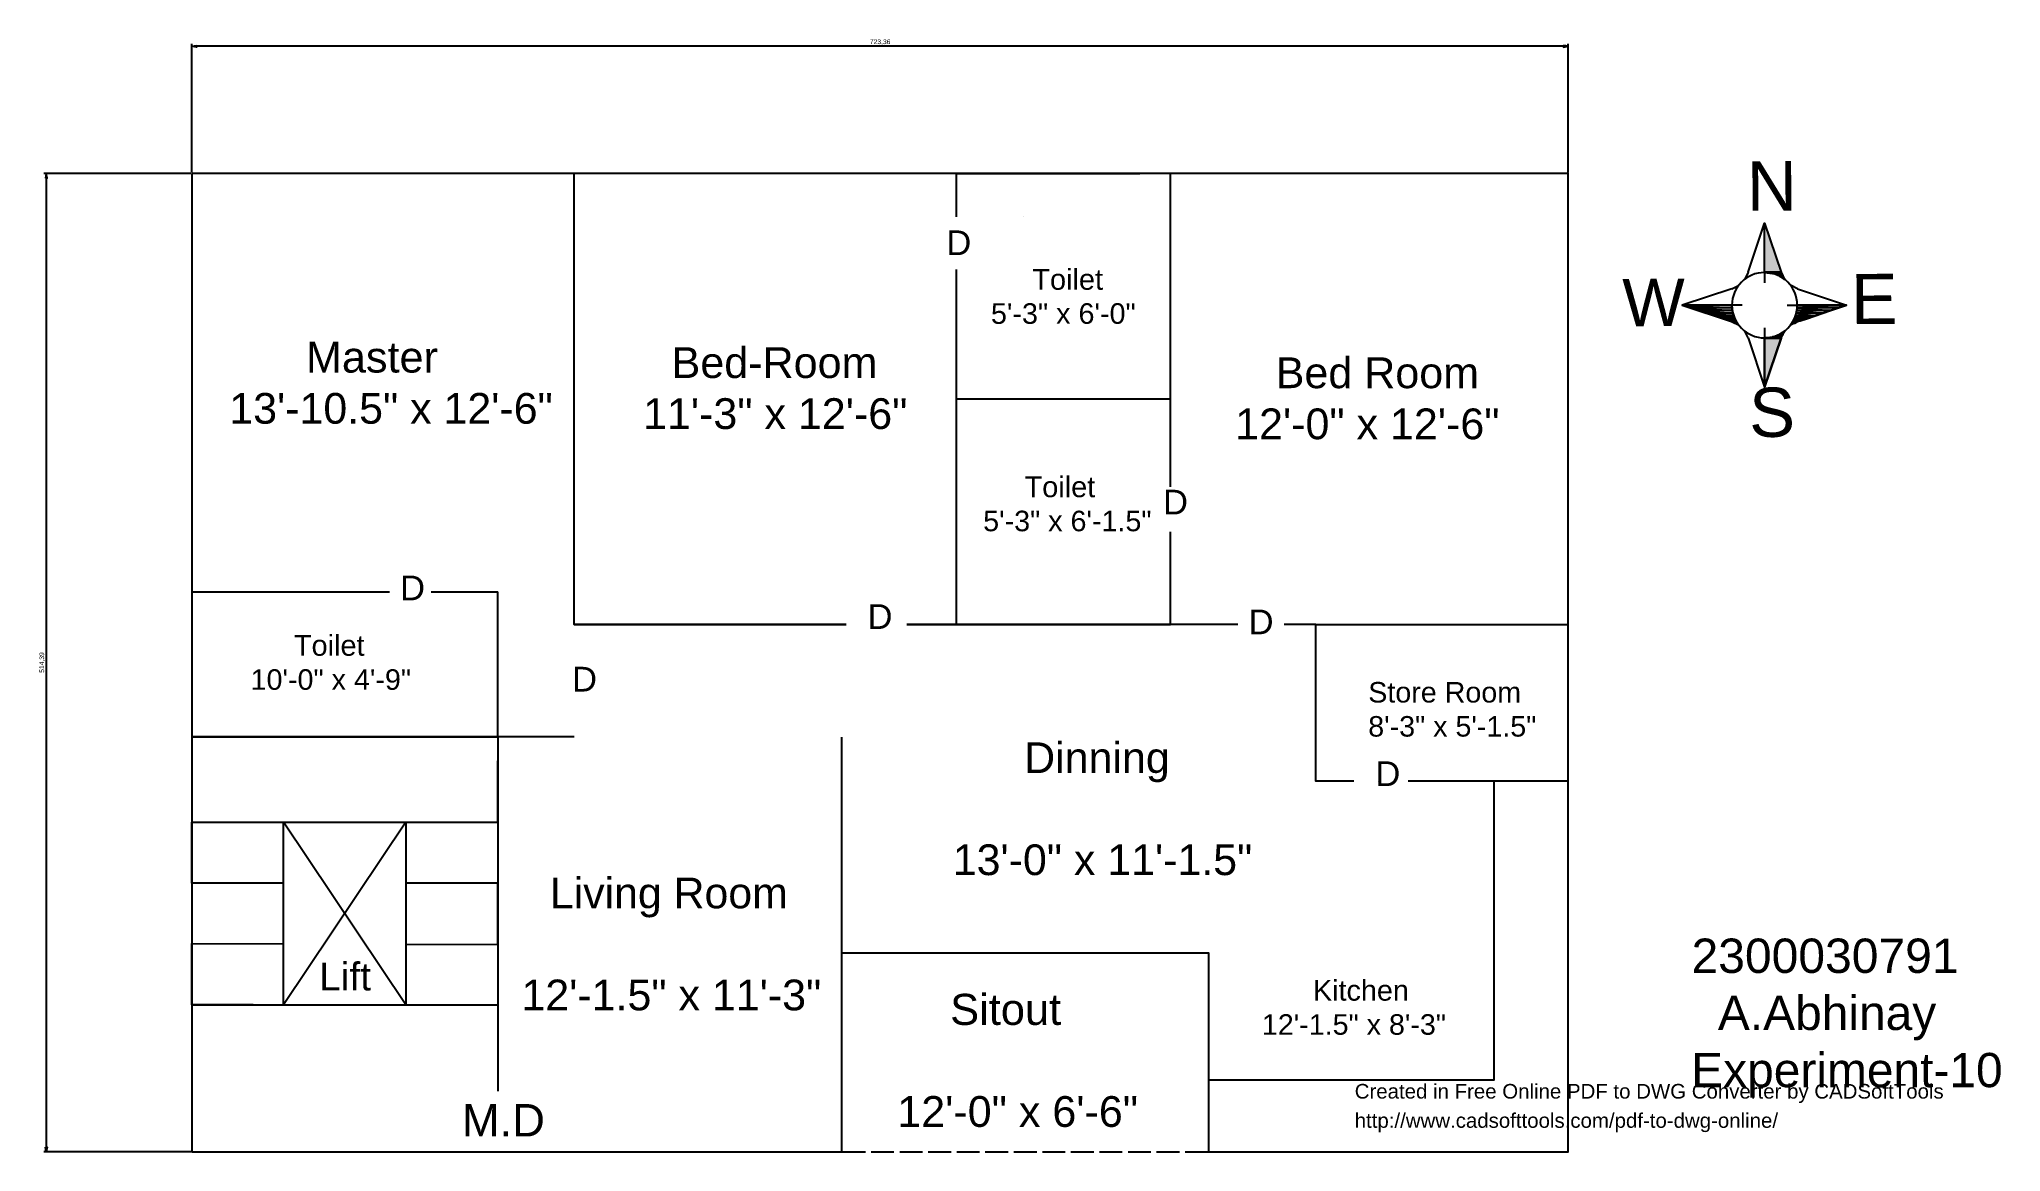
# Model space of a CAD drawing. Header units: millimetres. Extents: x 27 to 392, y 45 to 253.
import ezdxf

# ---------------------------------------------------------------- set-up
doc = ezdxf.new("R2010")
doc.units = ezdxf.units.MM
doc.header["$MEASUREMENT"] = 0
doc.layers.get('0').update_dxf_attribs({"linetype": 'CONTINUOUS'})
doc.layers.add('1F1CBD0', color=7, linetype='CONTINUOUS')
doc.styles.add('1F1CC60', font='Arial.ttf')
doc.styles.add('Arial$001H0', font='')
doc.styles.get('Arial$001H0').set_extended_font_data('Arial')

# ---------------------------------------------------------------- blocks, each defined once
blk = doc.blocks.new('1EECFF0')
at = {"layer": '1F1CBD0', "color": 0, "true_color": 0x000001, "style": '1F1CC60'}
for s, p in [('Created in Free Online PDF to DWG Converter by CADSoftTools', (0, 0)), ('http://www.cadsofttools.com/pdf-to-dwg-online/', (0, -2))]:
    blk.add_text(s, height=1, dxfattribs=at).set_placement(p)

msp = doc.modelspace()

# ---------------------------------------------------------------- hatches: boundary and pattern name
at = {"true_color": 0x000007}
for points in [[(56.16, 251.42), (56.16, 251.12), (55.28, 251.27)], [(310.86, 251.42), (310.86, 251.12), (311.74, 251.27)], [(27.99, 226.66), (28.29, 226.66), (28.14, 227.54)], [(348.36, 218.28), (351.43, 209.13), (348.36, 209.13)], [(351.25, 208.35), (351.82, 208.35), (351.95, 208.1)], [(342.78, 199.67), (343.26, 199.67), (343.51, 199.32)], [(352.07, 198.16), (351.92, 197.88), (351.66, 197.88)], [(353.46, 199.67), (353.99, 199.67), (353.27, 199.32)], [(348.36, 196.9), (351.44, 196.9), (351.43, 196.88)], [(27.99, 46.07), (28.29, 46.07), (28.14, 45.18)]]:
    msp.add_hatch(color=0, dxfattribs=at).paths.add_polyline_path(points)
h = msp.add_hatch(color=0, dxfattribs=at)
h.paths.add_polyline_path([(351.43, 209.13), (348.36, 209.13), (351.45, 209.08)])
h.paths.add_polyline_path([(348.36, 209.13), (351.45, 209.08), (348.36, 209.08)])
h = msp.add_hatch(color=0, dxfattribs=at)
h.paths.add_polyline_path([(351.45, 209.08), (348.36, 209.08), (351.46, 209.06)])
h.paths.add_polyline_path([(348.36, 209.08), (351.46, 209.06), (348.85, 209.06)])
h = msp.add_hatch(color=0, dxfattribs=at)
h.paths.add_polyline_path([(351.46, 209.06), (348.85, 209.06), (351.49, 209)])
h.paths.add_polyline_path([(348.85, 209.06), (351.49, 209), (349.36, 209)])
h = msp.add_hatch(color=0, dxfattribs=at)
h.paths.add_polyline_path([(351.49, 209), (349.36, 209), (351.54, 208.89)])
h.paths.add_polyline_path([(349.36, 209), (351.54, 208.89), (349.85, 208.89)])
h = msp.add_hatch(color=0, dxfattribs=at)
h.paths.add_polyline_path([(351.54, 208.89), (349.85, 208.89), (351.62, 208.76)])
h.paths.add_polyline_path([(349.85, 208.89), (351.62, 208.76), (350.33, 208.76)])
h = msp.add_hatch(color=0, dxfattribs=at)
h.paths.add_polyline_path([(351.62, 208.76), (350.33, 208.76), (351.7, 208.58)])
h.paths.add_polyline_path([(350.33, 208.76), (351.7, 208.58), (350.8, 208.58)])
h = msp.add_hatch(color=0, dxfattribs=at)
h.paths.add_polyline_path([(351.7, 208.58), (350.8, 208.58), (351.82, 208.35)])
h.paths.add_polyline_path([(350.8, 208.58), (351.82, 208.35), (351.25, 208.35)])
h = msp.add_hatch(color=0, dxfattribs=at)
h.paths.add_polyline_path([(351.25, 208.35), (351.68, 208.1), (351.95, 208.1)])
h.paths.add_polyline_path([(351.68, 208.1), (351.95, 208.1), (352.09, 207.8)])
h = msp.add_hatch(color=0, dxfattribs=at)
h.paths.add_polyline_path([(342.27, 203), (333.02, 203), (342.28, 202.5)])
h.paths.add_polyline_path([(333.02, 203), (342.28, 202.5), (334.51, 202.5)])
h = msp.add_hatch(color=0, dxfattribs=at)
h.paths.add_polyline_path([(342.28, 202.5), (334.51, 202.5), (342.35, 202.01)])
h.paths.add_polyline_path([(334.51, 202.5), (342.35, 202.01), (336, 202.01)])
h = msp.add_hatch(color=0, dxfattribs=at)
h.paths.add_polyline_path([(342.35, 202.01), (336, 202.01), (342.45, 201.53)])
h.paths.add_polyline_path([(336, 202.01), (342.45, 201.53), (337.46, 201.53)])
h = msp.add_hatch(color=0, dxfattribs=at)
h.paths.add_polyline_path([(342.45, 201.53), (337.46, 201.53), (342.59, 201.05)])
h.paths.add_polyline_path([(337.46, 201.53), (342.59, 201.05), (338.9, 201.05)])
h = msp.add_hatch(color=0, dxfattribs=at)
h.paths.add_polyline_path([(342.59, 201.05), (338.9, 201.05), (342.76, 200.59)])
h.paths.add_polyline_path([(338.9, 201.05), (342.76, 200.59), (340.28, 200.59)])
h = msp.add_hatch(color=0, dxfattribs=at)
h.paths.add_polyline_path([(359.19, 201.51), (354.26, 201.51), (357.77, 201.02)])
h.paths.add_polyline_path([(354.26, 201.51), (357.77, 201.02), (354.13, 201.02)])
h = msp.add_hatch(color=0, dxfattribs=at)
h.paths.add_polyline_path([(360.67, 201.99), (354.37, 201.99), (359.19, 201.51)])
h.paths.add_polyline_path([(354.37, 201.99), (359.19, 201.51), (354.26, 201.51)])
h = msp.add_hatch(color=0, dxfattribs=at)
h.paths.add_polyline_path([(362.16, 202.49), (354.43, 202.49), (360.67, 201.99)])
h.paths.add_polyline_path([(354.43, 202.49), (360.67, 201.99), (354.37, 201.99)])
h = msp.add_hatch(color=0, dxfattribs=at)
h.paths.add_polyline_path([(363.65, 203), (354.45, 203), (362.16, 202.49)])
h.paths.add_polyline_path([(354.45, 203), (362.16, 202.49), (354.43, 202.49)])
h = msp.add_hatch(color=0, dxfattribs=at)
h.paths.add_polyline_path([(342.76, 200.59), (340.28, 200.59), (342.97, 200.14)])
h.paths.add_polyline_path([(340.28, 200.59), (342.97, 200.14), (341.64, 200.14)])
h = msp.add_hatch(color=0, dxfattribs=at)
h.paths.add_polyline_path([(342.97, 200.14), (341.64, 200.14), (343.09, 199.95)])
h.paths.add_polyline_path([(341.64, 200.14), (343.09, 199.95), (342.22, 199.95)])
h = msp.add_hatch(color=0, dxfattribs=at)
h.paths.add_polyline_path([(343.09, 199.95), (342.22, 199.95), (343.22, 199.72)])
h.paths.add_polyline_path([(342.22, 199.95), (343.22, 199.72), (342.7, 199.72)])
h = msp.add_hatch(color=0, dxfattribs=at)
h.paths.add_polyline_path([(343.22, 199.72), (342.7, 199.72), (343.26, 199.67)])
h.paths.add_polyline_path([(342.7, 199.72), (343.26, 199.67), (342.78, 199.67)])
h = msp.add_hatch(color=0, dxfattribs=at)
h.paths.add_polyline_path([(351.69, 197.41), (350.78, 197.41), (351.6, 197.23)])
h.paths.add_polyline_path([(350.78, 197.41), (351.6, 197.23), (350.32, 197.23)])
h = msp.add_hatch(color=0, dxfattribs=at)
h.paths.add_polyline_path([(351.8, 197.62), (351.24, 197.62), (351.69, 197.41)])
h.paths.add_polyline_path([(351.24, 197.62), (351.69, 197.41), (350.78, 197.41)])
h = msp.add_hatch(color=0, dxfattribs=at)
h.paths.add_polyline_path([(351.92, 197.88), (351.66, 197.88), (351.8, 197.62)])
h.paths.add_polyline_path([(351.66, 197.88), (351.8, 197.62), (351.24, 197.62)])
h = msp.add_hatch(color=0, dxfattribs=at)
h.paths.add_polyline_path([(353.46, 199.67), (353.2, 199.32), (353.27, 199.32)])
h.paths.add_polyline_path([(353.2, 199.32), (353.27, 199.32), (353.17, 199.26)])
h = msp.add_hatch(color=0, dxfattribs=at)
h.paths.add_polyline_path([(354.5, 199.93), (353.62, 199.93), (353.99, 199.67)])
h.paths.add_polyline_path([(353.62, 199.93), (353.99, 199.67), (353.46, 199.67)])
h = msp.add_hatch(color=0, dxfattribs=at)
h.paths.add_polyline_path([(355.01, 200.1), (353.72, 200.1), (354.5, 199.93)])
h.paths.add_polyline_path([(353.72, 200.1), (354.5, 199.93), (353.62, 199.93)])
h = msp.add_hatch(color=0, dxfattribs=at)
h.paths.add_polyline_path([(356.37, 200.55), (353.93, 200.55), (355.01, 200.1)])
h.paths.add_polyline_path([(353.93, 200.55), (355.01, 200.1), (353.72, 200.1)])
h = msp.add_hatch(color=0, dxfattribs=at)
h.paths.add_polyline_path([(357.77, 201.02), (354.13, 201.02), (356.37, 200.55)])
h.paths.add_polyline_path([(354.13, 201.02), (356.37, 200.55), (353.93, 200.55)])
h = msp.add_hatch(color=0, dxfattribs=at)
h.paths.add_polyline_path([(351.45, 196.92), (348.85, 196.92), (351.44, 196.9)])
h.paths.add_polyline_path([(348.85, 196.92), (351.44, 196.9), (348.36, 196.9)])
h = msp.add_hatch(color=0, dxfattribs=at)
h.paths.add_polyline_path([(348.36, 196.9), (348.36, 196.88), (351.43, 196.88)])
h.paths.add_polyline_path([(348.36, 196.88), (351.43, 196.88), (348.36, 187.71)])
h = msp.add_hatch(color=0, dxfattribs=at)
h.paths.add_polyline_path([(351.48, 196.99), (349.35, 196.99), (351.45, 196.92)])
h.paths.add_polyline_path([(349.35, 196.99), (351.45, 196.92), (348.85, 196.92)])
h = msp.add_hatch(color=0, dxfattribs=at)
h.paths.add_polyline_path([(351.53, 197.08), (349.84, 197.08), (351.48, 196.99)])
h.paths.add_polyline_path([(349.84, 197.08), (351.48, 196.99), (349.35, 196.99)])
h = msp.add_hatch(color=0, dxfattribs=at)
h.paths.add_polyline_path([(351.6, 197.23), (350.32, 197.23), (351.53, 197.08)])
h.paths.add_polyline_path([(350.32, 197.23), (351.53, 197.08), (349.84, 197.08)])

# ---------------------------------------------------------------- linework, layer by layer
at = {"color": 0, "linetype": 'Continuous', "lineweight": 25, "true_color": 0x000007}
for p, q in [((55.28, 227.76), (55.28, 251.71)), ((310.86, 251.27), (56.16, 251.27)), ((311.74, 227.76), (311.74, 251.71)), ((55.06, 227.54), (27.7, 227.54)), ((28.14, 226.66), (28.14, 46.07)), ((237.66, 169.12), (237.66, 227.54)), ((210.31, 219.48), (210.31, 219.48)), ((348.36, 209.08), (348.36, 218.28)), ((345.31, 209.13), (344.66, 207.84)), ((348.36, 209.13), (348.36, 209.13)), ((348.36, 209.08), (348.36, 207.18)), ((351.43, 209.13), (352.09, 207.8)), ((342.27, 206.06), (343.51, 206.67)), ((354.5, 206.06), (353.17, 206.72)), ((342.22, 203), (333.02, 203)), ((344.18, 203), (342.22, 203)), ((352.54, 203), (354.5, 203)), ((354.45, 203), (363.65, 203)), ((342.22, 199.95), (343.51, 199.32)), ((345.29, 196.9), (344.66, 198.15)), ((348.36, 198.81), (348.36, 196.86)), ((351.43, 196.88), (352.07, 198.16)), ((354.5, 199.93), (353.17, 199.26)), ((348.36, 196.9), (348.36, 187.71)), ((237.66, 160.78), (237.66, 160.78)), ((55.28, 149.58), (92.11, 149.58)), ((99.86, 149.58), (112.28, 149.58)), ((250.21, 143.49), (188.49, 143.49)), ((264.73, 143.49), (258.81, 143.49)), ((112.28, 122.51), (112.28, 56.5)), ((276.37, 114.28), (276.37, 114.28)), ((95.17, 106.65), (95.17, 72.6)), ((55.06, 45.18), (27.7, 45.18)), ((176.39, 45.18), (180.8, 45.18)), ((181.86, 45.18), (186.11, 45.18)), ((187.18, 45.18), (191.44, 45.18)), ((192.5, 45.18), (196.75, 45.18)), ((197.82, 45.18), (202.07, 45.18)), ((203.13, 45.18), (207.39, 45.18)), ((208.46, 45.18), (212.71, 45.18)), ((213.77, 45.18), (218.02, 45.18)), ((219.09, 45.18), (223.35, 45.18)), ((224.41, 45.18), (228.66, 45.18)), ((229.73, 45.18), (233.98, 45.18)), ((235.04, 45.18), (239.3, 45.18)), ((240.37, 45.18), (244.78, 45.18))]:
    msp.add_line(p, q, dxfattribs=at)
at = {"color": 0, "linetype": 'Continuous', "lineweight": -2, "true_color": 0x000007}
for points in [[(56.16, 251.42), (56.16, 251.12), (55.28, 251.27)], [(310.86, 251.42), (310.86, 251.12), (311.74, 251.27)], [(27.99, 226.66), (28.29, 226.66), (28.14, 227.54)], [(348.36, 218.28), (351.43, 209.13), (348.36, 209.13)], [(351.43, 209.13), (348.36, 209.13), (351.45, 209.08)], [(348.36, 209.13), (351.45, 209.08), (348.36, 209.08)], [(351.45, 209.08), (348.36, 209.08), (351.46, 209.06)], [(348.36, 209.08), (351.46, 209.06), (348.85, 209.06)], [(351.46, 209.06), (348.85, 209.06), (351.49, 209)], [(348.85, 209.06), (351.49, 209), (349.36, 209)], [(351.49, 209), (349.36, 209), (351.54, 208.89)], [(349.36, 209), (351.54, 208.89), (349.85, 208.89)], [(351.54, 208.89), (349.85, 208.89), (351.62, 208.76)], [(349.85, 208.89), (351.62, 208.76), (350.33, 208.76)], [(351.62, 208.76), (350.33, 208.76), (351.7, 208.58)], [(350.33, 208.76), (351.7, 208.58), (350.8, 208.58)], [(351.7, 208.58), (350.8, 208.58), (351.82, 208.35)], [(350.8, 208.58), (351.82, 208.35), (351.25, 208.35)], [(351.25, 208.35), (351.68, 208.1), (351.95, 208.1)], [(351.25, 208.35), (351.82, 208.35), (351.95, 208.1)], [(351.68, 208.1), (351.95, 208.1), (352.09, 207.8)], [(342.27, 203), (333.02, 203), (342.28, 202.5)], [(333.02, 203), (342.28, 202.5), (334.51, 202.5)], [(342.28, 202.5), (334.51, 202.5), (342.35, 202.01)], [(334.51, 202.5), (342.35, 202.01), (336, 202.01)], [(342.35, 202.01), (336, 202.01), (342.45, 201.53)], [(336, 202.01), (342.45, 201.53), (337.46, 201.53)], [(342.45, 201.53), (337.46, 201.53), (342.59, 201.05)], [(337.46, 201.53), (342.59, 201.05), (338.9, 201.05)], [(342.59, 201.05), (338.9, 201.05), (342.76, 200.59)], [(338.9, 201.05), (342.76, 200.59), (340.28, 200.59)], [(354.26, 201.51), (357.77, 201.02), (354.13, 201.02)], [(354.37, 201.99), (359.19, 201.51), (354.26, 201.51)], [(359.19, 201.51), (354.26, 201.51), (357.77, 201.02)], [(354.43, 202.49), (360.67, 201.99), (354.37, 201.99)], [(360.67, 201.99), (354.37, 201.99), (359.19, 201.51)], [(354.45, 203), (362.16, 202.49), (354.43, 202.49)], [(362.16, 202.49), (354.43, 202.49), (360.67, 201.99)], [(363.65, 203), (354.45, 203), (362.16, 202.49)], [(342.76, 200.59), (340.28, 200.59), (342.97, 200.14)], [(340.28, 200.59), (342.97, 200.14), (341.64, 200.14)], [(342.97, 200.14), (341.64, 200.14), (343.09, 199.95)], [(341.64, 200.14), (343.09, 199.95), (342.22, 199.95)], [(343.09, 199.95), (342.22, 199.95), (343.22, 199.72)], [(342.22, 199.95), (343.22, 199.72), (342.7, 199.72)], [(343.22, 199.72), (342.7, 199.72), (343.26, 199.67)], [(342.7, 199.72), (343.26, 199.67), (342.78, 199.67)], [(342.78, 199.67), (343.26, 199.67), (343.51, 199.32)], [(350.78, 197.41), (351.6, 197.23), (350.32, 197.23)], [(351.24, 197.62), (351.69, 197.41), (350.78, 197.41)], [(351.69, 197.41), (350.78, 197.41), (351.6, 197.23)], [(351.66, 197.88), (351.8, 197.62), (351.24, 197.62)], [(351.8, 197.62), (351.24, 197.62), (351.69, 197.41)], [(352.07, 198.16), (351.92, 197.88), (351.66, 197.88)], [(351.92, 197.88), (351.66, 197.88), (351.8, 197.62)], [(353.2, 199.32), (353.27, 199.32), (353.17, 199.26)], [(353.46, 199.67), (353.2, 199.32), (353.27, 199.32)], [(353.46, 199.67), (353.99, 199.67), (353.27, 199.32)], [(353.62, 199.93), (353.99, 199.67), (353.46, 199.67)], [(353.72, 200.1), (354.5, 199.93), (353.62, 199.93)], [(354.5, 199.93), (353.62, 199.93), (353.99, 199.67)], [(353.93, 200.55), (355.01, 200.1), (353.72, 200.1)], [(355.01, 200.1), (353.72, 200.1), (354.5, 199.93)], [(354.13, 201.02), (356.37, 200.55), (353.93, 200.55)], [(356.37, 200.55), (353.93, 200.55), (355.01, 200.1)], [(357.77, 201.02), (354.13, 201.02), (356.37, 200.55)], [(348.85, 196.92), (351.44, 196.9), (348.36, 196.9)], [(348.36, 196.9), (348.36, 196.88), (351.43, 196.88)], [(348.36, 196.9), (351.44, 196.9), (351.43, 196.88)], [(348.36, 196.88), (351.43, 196.88), (348.36, 187.71)], [(349.35, 196.99), (351.45, 196.92), (348.85, 196.92)], [(351.45, 196.92), (348.85, 196.92), (351.44, 196.9)], [(349.84, 197.08), (351.48, 196.99), (349.35, 196.99)], [(351.48, 196.99), (349.35, 196.99), (351.45, 196.92)], [(350.32, 197.23), (351.53, 197.08), (349.84, 197.08)], [(351.53, 197.08), (349.84, 197.08), (351.48, 196.99)], [(351.6, 197.23), (350.32, 197.23), (351.53, 197.08)], [(27.99, 46.07), (28.29, 46.07), (28.14, 45.18)]]:
    msp.add_lwpolyline(points, close=True, dxfattribs=at)
at = {"color": 0, "linetype": 'Continuous', "lineweight": 25, "true_color": 0x000007}
for points in [[(55.28, 227.54), (55.28, 45.18), (176.39, 45.18)], [(244.78, 45.18), (311.74, 45.18), (311.74, 227.54), (55.28, 227.54)], [(126.52, 143.49), (126.52, 149.58), (126.52, 227.54)], [(197.76, 219.48), (197.76, 227.54), (231.95, 227.54)], [(345.31, 209.13), (348.36, 218.28), (351.43, 209.13)], [(188.49, 143.49), (197.76, 143.49), (197.76, 209.68)], [(342.27, 206.06), (333.02, 203), (342.22, 199.95)], [(354.5, 206.06), (363.65, 203), (354.5, 199.93)], [(345.29, 196.9), (348.36, 187.71), (351.43, 196.88)], [(197.76, 143.49), (197.76, 185.52), (237.66, 185.52)], [(197.76, 143.49), (237.66, 143.49), (237.66, 160.78)], [(126.52, 122.51), (55.28, 122.51), (112.28, 122.51), (112.28, 149.58)], [(271.81, 114.28), (264.73, 114.28), (264.73, 143.49), (311.74, 143.49)], [(112.28, 45.18), (176.39, 45.18), (176.39, 122.47)], [(72.38, 95.25), (55.28, 95.25), (55.28, 106.65), (112.28, 106.65), (112.28, 118.05)], [(244.78, 58.62), (297.99, 58.62), (297.99, 114.28)], [(271.81, 114.28), (271.31, 114.28), (271.31, 114.28)], [(311.74, 45.18), (311.74, 114.28), (281.95, 114.28)], [(55.28, 72.6), (72.38, 72.6), (72.38, 106.65)], [(95.17, 72.6), (72.38, 106.65), (95.17, 106.65), (72.38, 72.6)], [(95.17, 83.89), (112.28, 83.85), (112.28, 95.25), (95.17, 95.25)], [(55.28, 72.6), (55.28, 84), (72.38, 83.96)], [(244.78, 45.18), (244.78, 82.22), (176.39, 82.22)], [(66.68, 72.6), (55.28, 72.6), (112.28, 72.6)]]:
    msp.add_lwpolyline(points, dxfattribs=at)
msp.add_lwpolyline([(177.2, 143.49), (126.52, 143.49)], close=True, dxfattribs=at)
for points in [[(348.36, 209.09), (345, 209.09), (342.27, 206.37), (342.27, 203)], [(354.45, 203), (354.45, 206.37), (351.73, 209.09), (348.36, 209.09)], [(342.27, 203), (342.27, 199.64), (345, 196.91), (348.36, 196.91)], [(348.36, 196.91), (351.73, 196.91), (354.45, 199.64), (354.45, 203)]]:
    msp.add_open_spline(points, degree=3, dxfattribs=at)

# ---------------------------------------------------------------- block references
at = {"layer": '1F1CBD0', "color": 0, "true_color": 0x000000, "xscale": 2.72421996435774, "yscale": 2.72421996435774, "zscale": 2.72421996435774}
msp.add_blockref('1EECFF0', (271.98, 55.1), dxfattribs=at)

# ---------------------------------------------------------------- texts
at = {"color": 0, "true_color": 0x000007, "style": 'Arial$001H0'}
for s, height, p in [('723,36', 0.898, (181.62, 251.67)), ('D', 4.61, (195.88, 212.34)), ('     Toilet', 3.8592, (204.41, 205.88)), ('5\'-3" x 6\'-0"', 3.8337, (204.19, 199.53)), ('      Master', 5.7597, (63.13, 190.44)), ('  Bed-Room', 5.745, (140.22, 189.43)), ('   Bed Room', 5.7421, (250.57, 187.53)), ('13\'-10.5" x 12\'-6"', 5.7228, (62.26, 180.91)), ('11\'-3" x 12\'-6"', 5.7341, (139.36, 179.92)), ('12\'-0" x 12\'-6"', 5.7341, (249.7, 178.01)), ('     Toilet', 3.8592, (202.96, 167.21)), ('D', 4.61, (236.26, 163.99)), ('5\'-3" x 6\'-1.5"', 3.8251, (202.74, 160.86)), ('D', 4.61, (94.08, 147.99)), ('D', 4.61, (181.19, 142.65)), ('D', 4.61, (252.21, 141.66)), ('     Toilet', 3.8592, (66.8, 137.65)), ('D', 4.61, (126.13, 130.98)), ('10\'-0" x 4\'-9"', 3.8274, (66.22, 131.3)), ('   Store Room', 3.8221, (270.05, 128.93)), ('   8\'-3" x 5\'-1.5"', 3.8197, (270.05, 122.58)), ('Dinning', 5.731, (210.37, 115.78)), ('D', 4.61, (275.83, 113.36)), ('    13\'-0" x 11\'-1.5"', 5.7205, (188.2, 96.76)), ('  Living Room', 5.7097, (117.57, 90.57)), ('          2300030791', 6.4052, (309.89, 78.52)), ('Lift', 5.2, (78.99, 75.26)), ('12\'-1.5" x 11\'-3"', 5.7266, (116.7, 71.55)), ('      Kitchen', 3.8353, (255.27, 73.35)), ('    Sitout', 5.792, (187.6, 68.83)), ('            A.Abhinay', 6.3912, (309.89, 67.88)), ('12\'-1.5" x 8\'-3"', 3.8209, (254.68, 67)), ('          Experiment-10', 6.3894, (309.89, 57.22)), ('12\'-0" x 6\'-6"', 5.7411, (186.74, 49.82)), ('M.D', 6.047, (105.59, 48.04))]:
    msp.add_text(s, height=height, dxfattribs=at).set_placement(p)
for s, height, rotation, p in [('N', 9.24, 0.3902, (345.09, 220.59)), ('E', 9.35, 0.4228, (364.48, 199.46)), ('W', 8.85, 0.357, (321.87, 199.05)), ('S', 9.18, 0.4228, (345.51, 178.42)), ('514,39', 0.898, 90, (27.75, 134.47))]:
    msp.add_text(s, height=height, rotation=rotation, dxfattribs=at).set_placement(p)

doc.saveas('drawing.dxf')
